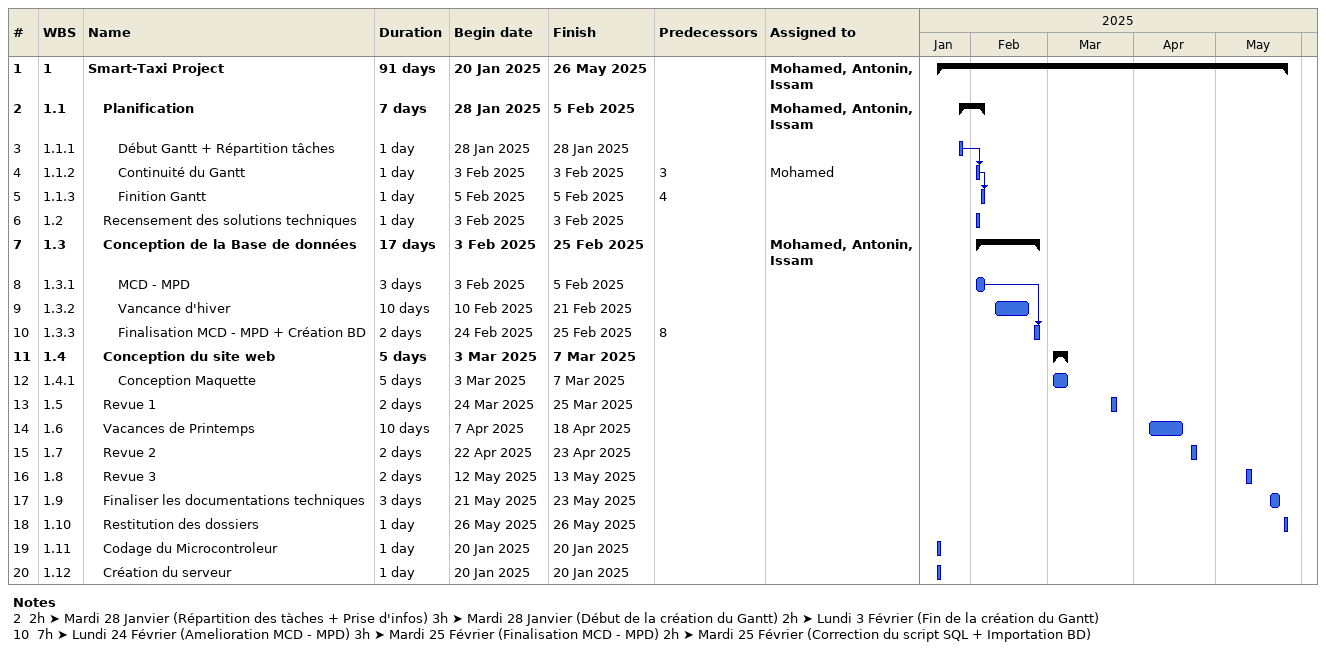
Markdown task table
| ID | WBS | Task | Duration | Start | Finish | Predecessors | Resources |
|---|---|---|---|---|---|---|---|
| 1 | 1 | **Smart-Taxi Project** | 91d | 2025-01-20 | 2025-05-26 |  | Mohamed, Antonin, Issam |
| 2 | 1.1 | **Planification** | 7d | 2025-01-28 | 2025-02-05 |  | Mohamed, Antonin, Issam |
| 3 | 1.1.1 | Début Gantt + Répartition tâches | 1d | 2025-01-28 | 2025-01-28 |  |  |
| 4 | 1.1.2 | Continuité du Gantt | 1d | 2025-02-03 | 2025-02-03 | 3 | Mohamed |
| 5 | 1.1.3 | Finition Gantt | 1d | 2025-02-05 | 2025-02-05 | 4 |  |
| 6 | 1.2 | Recensement des solutions techniques | 1d | 2025-02-03 | 2025-02-03 |  |  |
| 7 | 1.3 | **Conception de la Base de données** | 17d | 2025-02-03 | 2025-02-25 |  | Mohamed, Antonin, Issam |
| 8 | 1.3.1 | MCD - MPD | 3d | 2025-02-03 | 2025-02-05 |  |  |
| 9 | 1.3.2 | Vancance d'hiver | 10d | 2025-02-10 | 2025-02-21 |  |  |
| 10 | 1.3.3 | Finalisation MCD - MPD + Création BD | 2d | 2025-02-24 | 2025-02-25 | 8 |  |
| 11 | 1.4 | **Conception du site web** | 5d | 2025-03-03 | 2025-03-07 |  |  |
| 12 | 1.4.1 | Conception Maquette | 5d | 2025-03-03 | 2025-03-07 |  |  |
| 13 | 1.5 | Revue 1 | 2d | 2025-03-24 | 2025-03-25 |  |  |
| 14 | 1.6 | Vacances de Printemps | 10d | 2025-04-07 | 2025-04-18 |  |  |
| 15 | 1.7 | Revue 2 | 2d | 2025-04-22 | 2025-04-23 |  |  |
| 16 | 1.8 | Revue 3 | 2d | 2025-05-12 | 2025-05-13 |  |  |
| 17 | 1.9 | Finaliser les documentations techniques | 3d | 2025-05-21 | 2025-05-23 |  |  |
| 18 | 1.10 | Restitution des dossiers | 1d | 2025-05-26 | 2025-05-26 |  |  |
| 19 | 1.11 | Codage du Microcontroleur | 1d | 2025-01-20 | 2025-01-20 |  |  |
| 20 | 1.12 | Création du serveur | 1d | 2025-01-20 | 2025-01-20 |  |  |

Notes
- 2: 2h ➤ Mardi 28 Janvier (Répartition des tàches + Prise d'infos) 3h ➤ Mardi 28 Janvier (Début de la création du Gantt) 2h ➤ Lundi 3 Février (Fin de la création du Gantt)
- 10: 7h ➤ Lundi 24 Février (Amelioration MCD - MPD) 3h ➤ Mardi 25 Février (Finalisation MCD - MPD) 2h ➤ Mardi 25 Février (Correction du script SQL + Importation BD)
